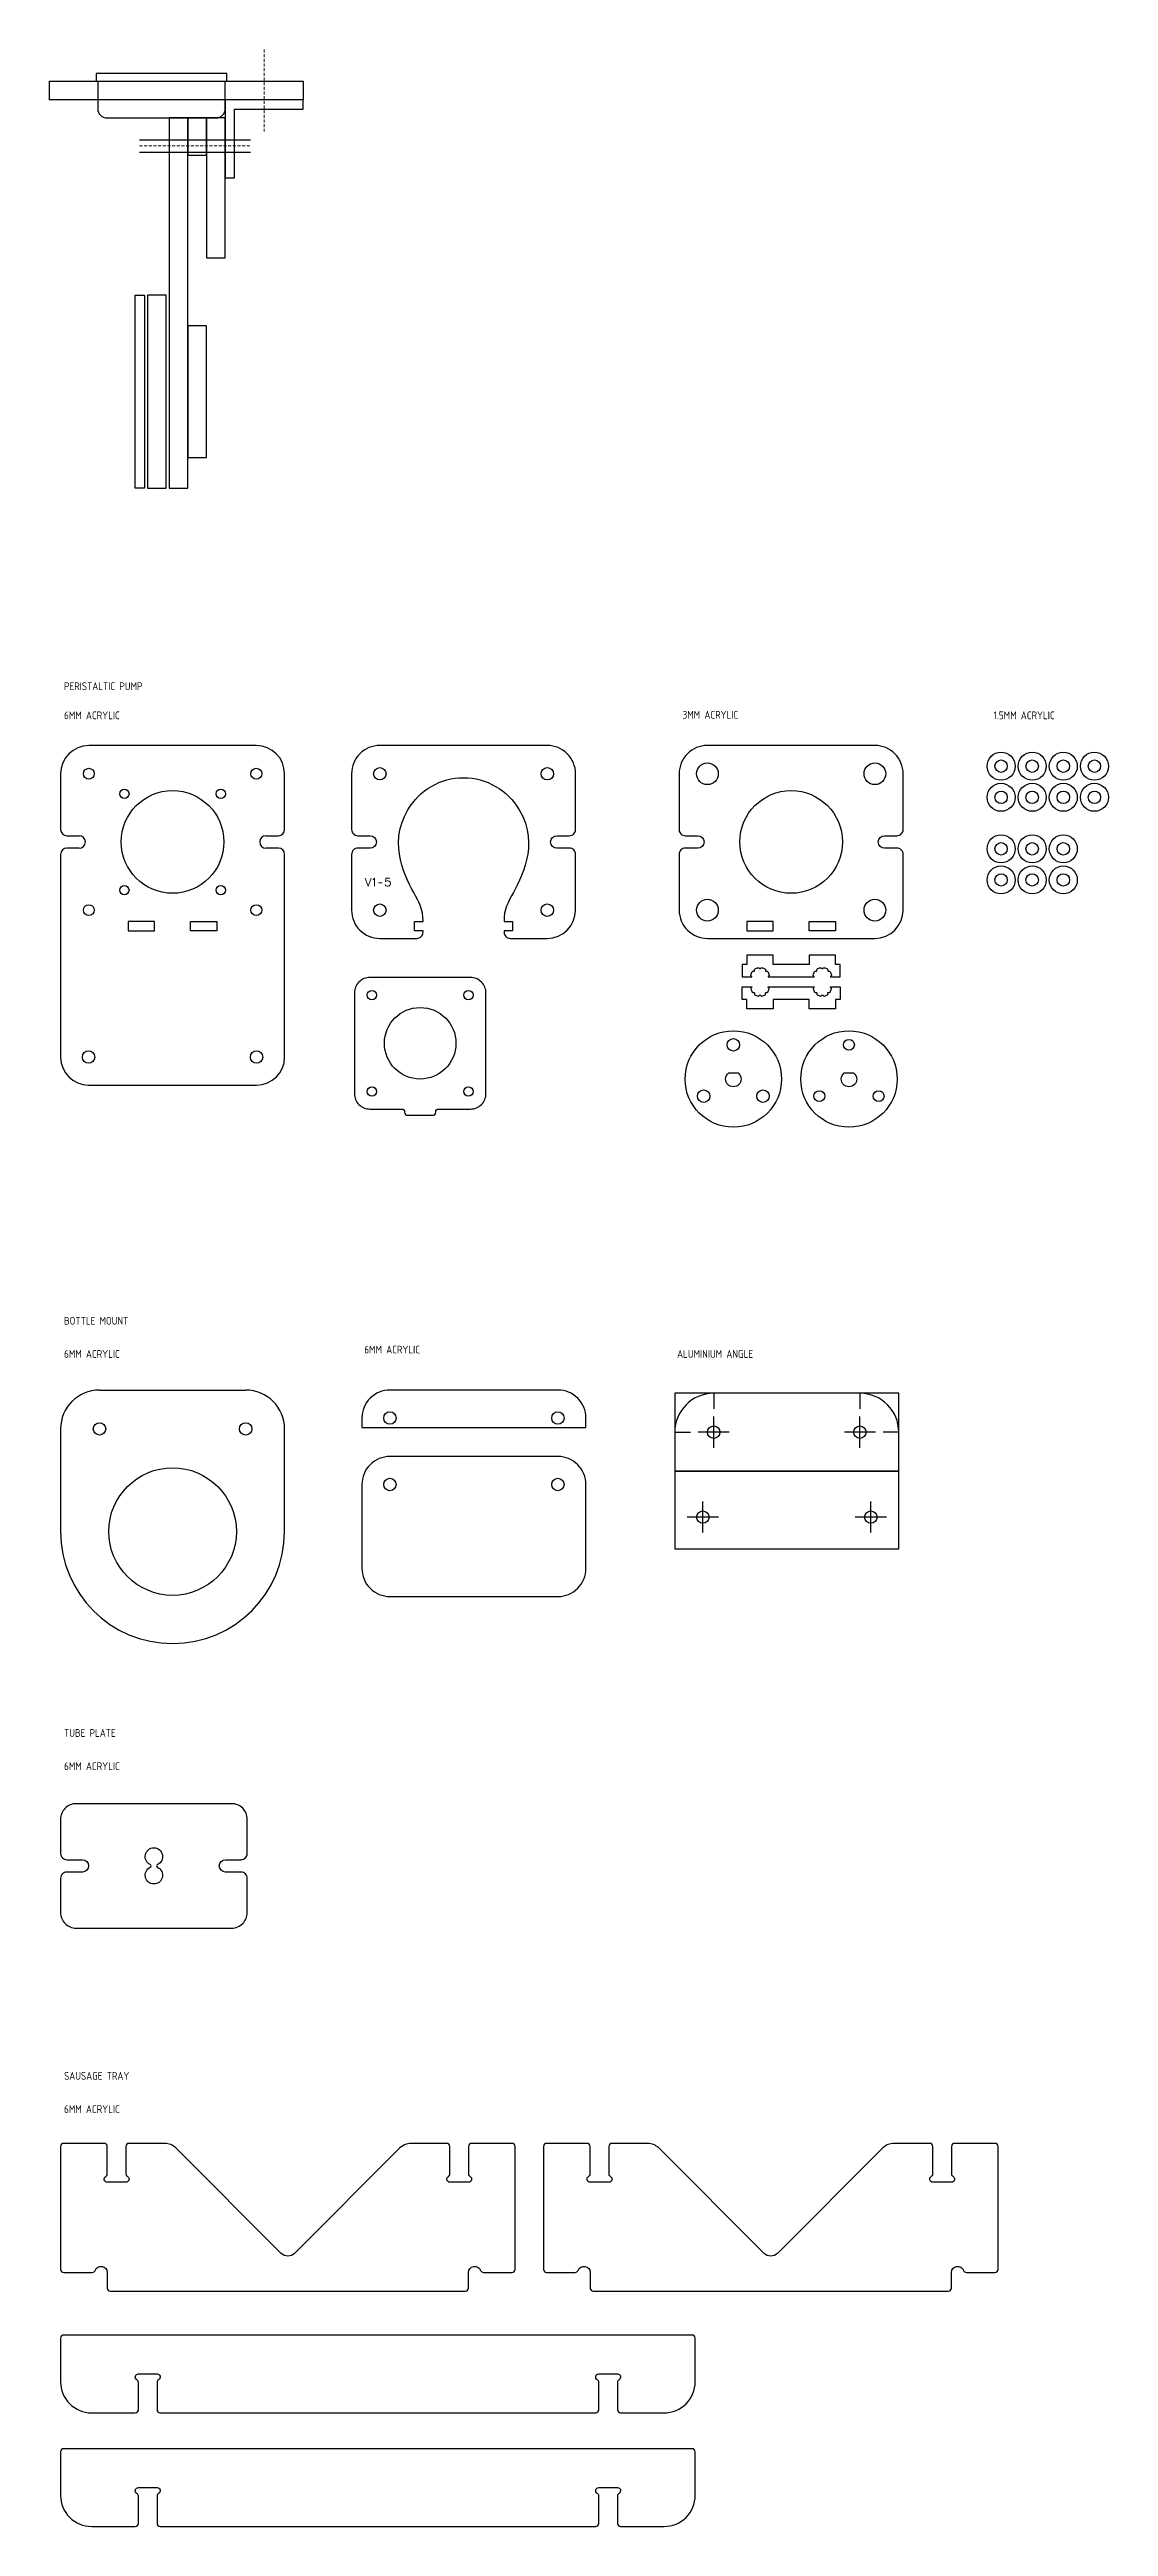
# Model space of a CAD drawing. Header units: millimetres. Extents: x -2 to 339, y 53 to 849.
import ezdxf

# ---------------------------------------------------------------- set-up
doc = ezdxf.new("R2010")
doc.units = ezdxf.units.MM
doc.header["$LTSCALE"] = 2
doc.linetypes.add('DASHED', pattern=[0.75, 0.5, -0.25])
doc.layers.add('Line Thin Dotted', color=1, linetype='DASHED', lineweight=9)
doc.styles.add('Tech 2.5', font='dim.shx', dxfattribs={"height": 2.5})

msp = doc.modelspace()

# ---------------------------------------------------------------- linework, layer by layer
for p, q in [((27.39, 820.1), (63.08, 820.1)), ((27.39, 816.1), (63.08, 816.1)), ((64.94, 625.36), (11.1, 625.36)), ((2.02, 616.28), (2.02, 598.36)), ((74.02, 598.36), (74.02, 616.28)), ((2.02, 590.36), (2.02, 525.21)), ((4.02, 596.36), (8.02, 596.36)), ((8.02, 592.36), (4.02, 592.36)), ((68.02, 596.36), (72.02, 596.36)), ((72.02, 592.36), (68.02, 592.36)), ((74.02, 525.21), (74.02, 590.36)), ((74.02, 525.21), (74.02, 525.21)), ((11.02, 516.21), (65.02, 516.21)), ((123.61, 508.49), (133.76, 508.49)), ((14.52, 418.17), (61.52, 418.17)), ((211.95, 417.12), (211.95, 412.12)), ((258.95, 417.12), (258.95, 412.12)), ((211.95, 399.62), (211.95, 409.62)), ((258.95, 399.62), (258.95, 409.62)), ((2.02, 405.67), (2.02, 372.67)), ((74.02, 372.67), (74.02, 405.67)), ((199.45, 404.62), (204.45, 404.62)), ((216.95, 404.62), (206.95, 404.62)), ((263.95, 404.62), (253.95, 404.62)), ((271.45, 404.62), (266.45, 404.62)), ((199.45, 392.12), (199.45, 377.32)), ((208.45, 372.32), (208.45, 382.32)), ((262.45, 372.32), (262.45, 382.32)), ((213.45, 377.32), (203.45, 377.32)), ((267.45, 377.32), (257.45, 377.32))]:
    msp.add_line(p, q)
for points in [[(79.97, 832.9), (-1.53, 832.9), (-1.53, 838.9), (79.97, 838.9)], [(79.97, 832.9), (54.97, 832.9), (54.97, 807.9), (57.97, 807.9), (57.97, 829.9), (79.97, 829.9)], [(36.97, 708.1), (42.97, 708.1), (42.97, 827.1), (36.97, 827.1)], [(42.97, 815.1), (48.97, 815.1), (48.97, 827.1), (42.97, 827.1)], [(48.97, 782.1), (54.97, 782.1), (54.97, 827.1), (48.97, 827.1)], [(25.97, 770.1), (28.97, 770.1), (28.97, 708.1), (25.97, 708.1)], [(29.97, 708.1), (35.97, 708.1), (35.97, 770.1), (29.97, 770.1)], [(42.97, 717.95), (48.97, 717.95), (48.97, 760.25), (42.97, 760.25)], [(32.26, 568.83), (23.75, 568.83), (23.75, 565.83), (32.26, 565.83)], [(43.78, 568.83), (52.29, 568.83), (52.29, 565.83), (43.78, 565.83)], [(231.1, 568.83), (222.58, 568.83), (222.58, 565.83), (231.1, 565.83)], [(242.61, 568.83), (251.12, 568.83), (251.12, 565.83), (242.61, 565.83)], [(271.45, 392.12), (271.45, 417.12), (199.45, 417.12), (199.45, 392.12)], [(271.45, 367.12), (271.45, 392.12), (199.45, 392.12), (199.45, 367.12)]]:
    msp.add_lwpolyline(points, close=True)
for points in [[(54.97, 838.9), (55.47, 838.9), (55.47, 841.4), (13.47, 841.4), (13.47, 838.9), (13.97, 838.9), (13.97, 830.1, 0.414214), (16.97, 827.1), (51.97, 827.1, 0.414214), (54.97, 830.1)], [(158.47, 625.36), (104.63, 625.36, 0.414214), (95.55, 616.28), (95.55, 598.36, 0.414214), (97.55, 596.36), (101.55, 596.36, -1), (101.55, 592.36), (97.55, 592.36, 0.414214), (95.55, 590.36), (95.55, 572.44, 0.414224), (104.63, 563.36), (116.54, 563.36, 0.414214), (118.54, 565.36), (118.54, 565.83), (115.78, 565.83), (115.78, 568.83), (118.54, 568.83), (118.5, 570.19), (118.34, 571.44), (118.07, 572.61), (117.7, 573.73), (117.25, 574.82), (116.73, 575.9), (116.15, 577.01), (115.53, 578.16), (114.87, 579.38), (114.19, 580.7), (113.52, 582.11), (112.87, 583.61), (112.26, 585.19), (111.72, 586.85), (111.27, 588.59), (110.92, 590.4), (110.71, 592.29), (110.65, 594.23), (110.77, 596.24), (111.11, 598.29), (111.68, 600.39), (112.52, 602.52), (113.67, 604.68, -0.57735), (149.43, 604.68), (150.57, 602.52), (151.42, 600.39), (151.99, 598.29), (152.33, 596.24), (152.45, 594.23), (152.39, 592.29), (152.17, 590.4), (151.83, 588.59), (151.37, 586.85), (150.83, 585.19), (150.23, 583.61), (149.58, 582.11), (148.9, 580.7), (148.23, 579.38), (147.57, 578.16), (146.95, 577.01), (146.37, 575.9), (145.85, 574.82), (145.4, 573.73), (145.03, 572.61), (144.76, 571.44), (144.6, 570.19), (144.56, 568.83), (147.32, 568.83), (147.32, 565.83), (144.56, 565.83), (144.56, 565.36, 0.414214), (146.56, 563.36), (158.47, 563.36, 0.414204), (167.55, 572.44), (167.55, 590.36, 0.414214), (165.55, 592.36), (161.55, 592.36, -1), (161.55, 596.36), (165.55, 596.36, 0.414214), (167.55, 598.36), (167.55, 616.28, 0.414214)], [(272.85, 616.28, 0.414214), (263.77, 625.36), (209.93, 625.36, 0.414214), (200.85, 616.28), (200.85, 598.36, 0.414214), (202.85, 596.36), (206.85, 596.36, -1), (206.85, 592.36), (202.85, 592.36, 0.414214), (200.85, 590.36), (200.85, 572.44, 0.414224), (209.93, 563.36), (263.77, 563.36, 0.414204), (272.85, 572.44), (272.85, 590.36, 0.414214), (270.85, 592.36), (266.85, 592.36, -1), (266.85, 596.36), (270.85, 596.36, 0.414214), (272.85, 598.36)], [(106.63, 616.28, -1), (102.63, 616.28, -1)], [(160.47, 616.28, -1), (156.47, 616.28, -1)], [(106.63, 572.44, -1), (102.63, 572.44, -1)], [(160.47, 572.44, -1), (156.47, 572.44, -1)], [(231.1, 558), (222.58, 558), (222.58, 555), (221.08, 555), (221.08, 551), (224.23, 551, 0.198912), (224.16, 551.18), (223.97, 551.37, -0.251653), (223.9, 551.6, -0.096276), (224.34, 552.66, -0.251653), (224.54, 552.77), (224.82, 552.77, 0.414214), (225.07, 553.02), (225.07, 553.29, -0.251653), (225.18, 553.5, -0.096276), (226.24, 553.94, -0.251653), (226.47, 553.87), (226.66, 553.68, 0.414214), (227.01, 553.68), (227.21, 553.87, -0.251653), (227.44, 553.94, -0.096276), (228.49, 553.5, -0.251653), (228.61, 553.29), (228.61, 553.02, 0.414214), (228.86, 552.77), (229.13, 552.77, -0.251653), (229.34, 552.66, -0.096276), (229.78, 551.6, -0.251653), (229.71, 551.37), (229.51, 551.18, 0.198912), (229.44, 551), (244.26, 551, 0.198912), (244.19, 551.18), (243.99, 551.37, -0.251653), (243.93, 551.6, -0.096276), (244.36, 552.66, -0.251653), (244.57, 552.77), (244.85, 552.77, 0.414214), (245.1, 553.02), (245.1, 553.29, -0.251653), (245.21, 553.5, -0.096276), (246.27, 553.94, -0.251653), (246.49, 553.87), (246.69, 553.68, 0.414214), (247.04, 553.68), (247.24, 553.87, -0.251653), (247.46, 553.94, -0.096276), (248.52, 553.5, -0.251653), (248.63, 553.29), (248.63, 553.02, 0.414214), (248.88, 552.77), (249.16, 552.77, -0.251653), (249.37, 552.66, -0.096276), (249.8, 551.6, -0.251653), (249.74, 551.37), (249.54, 551.18, 0.198912), (249.47, 551), (252.62, 551), (252.62, 555), (251.12, 555), (251.12, 558), (242.61, 558), (242.61, 555), (231.1, 555)], [(138.76, 545.79, 0.414214), (133.76, 550.79), (101.46, 550.79, 0.414214), (96.46, 545.79), (96.46, 513.49, 0.414214), (101.46, 508.49), (111.61, 508.49, -0.414214), (112.61, 507.49, 0.414214), (113.61, 506.49), (121.61, 506.49, 0.414214), (122.61, 507.49, -0.414214), (123.61, 508.49), (133.76, 508.49, 0.414214), (138.76, 513.49)], [(231.1, 540.76), (222.58, 540.76), (222.58, 543.76), (221.08, 543.76), (221.08, 547.76), (224.23, 547.76, -0.198912), (224.16, 547.58), (223.97, 547.39, 0.251653), (223.9, 547.16, 0.096276), (224.34, 546.11, 0.251653), (224.54, 545.99), (224.82, 545.99, -0.414214), (225.07, 545.74), (225.07, 545.47, 0.251653), (225.18, 545.26, 0.096276), (226.24, 544.82, 0.251653), (226.47, 544.89), (226.66, 545.08, -0.414214), (227.01, 545.08), (227.21, 544.89, 0.251653), (227.44, 544.82, 0.096276), (228.49, 545.26, 0.251653), (228.61, 545.47), (228.61, 545.74, -0.414214), (228.86, 545.99), (229.13, 545.99, 0.251653), (229.34, 546.11, 0.096276), (229.78, 547.16, 0.251653), (229.71, 547.39), (229.51, 547.58, -0.198912), (229.44, 547.76), (244.26, 547.76, -0.198912), (244.19, 547.58), (243.99, 547.39, 0.251653), (243.93, 547.16, 0.096276), (244.36, 546.11, 0.251653), (244.57, 545.99), (244.85, 545.99, -0.414214), (245.1, 545.74), (245.1, 545.47, 0.251653), (245.21, 545.26, 0.096276), (246.27, 544.82, 0.251653), (246.49, 544.89), (246.69, 545.08, -0.414214), (247.04, 545.08), (247.24, 544.89, 0.251653), (247.46, 544.82, 0.096276), (248.52, 545.26, 0.251653), (248.63, 545.47), (248.63, 545.74, -0.414214), (248.88, 545.99), (249.16, 545.99, 0.251653), (249.37, 546.11, 0.096276), (249.8, 547.16, 0.251653), (249.74, 547.39), (249.54, 547.58, -0.198912), (249.47, 547.76), (252.62, 547.76), (252.62, 543.76), (251.12, 543.76), (251.12, 540.76), (242.61, 540.76), (242.61, 543.76), (231.1, 543.76)], [(215.77, 518.15, -0.236068), (216.77, 520.15), (219.77, 520.15, -0.236068), (220.77, 518.15, -1)], [(252.94, 518.15, -0.236068), (253.94, 520.15), (256.94, 520.15, -0.236068), (257.94, 518.15, -1)], [(98.88, 409.17), (98.88, 406.17), (170.88, 406.17), (170.88, 409.17, 0.414214), (161.88, 418.17), (107.88, 418.17, 0.414214)], [(109.88, 409.17, -1), (105.88, 409.17, -1)], [(163.88, 409.17, -1), (159.88, 409.17, -1)], [(107.88, 351.8), (161.88, 351.8, 0.414214), (170.88, 360.8), (170.88, 387.8, 0.414214), (161.88, 396.8), (107.88, 396.8, 0.414214), (98.88, 387.8), (98.88, 360.8, 0.414214)], [(105.88, 387.8, -1), (109.88, 387.8, -1)], [(159.88, 387.8, -1), (163.88, 387.8, -1)], [(62.02, 280.19, 0.414214), (57.02, 285.19), (7.02, 285.19, 0.414214), (2.02, 280.19), (2.02, 269.19, 0.414214), (4.02, 267.19), (9.02, 267.19, -1), (9.02, 263.19), (4.02, 263.19, 0.414214), (2.02, 261.19), (2.02, 250.19, 0.414214), (7.02, 245.19), (57.02, 245.19, 0.414214), (62.02, 250.19), (62.02, 261.19, 0.414214), (60.02, 263.19), (55.02, 263.19, -1), (55.02, 267.19), (60.02, 267.19, 0.414214), (62.02, 269.19)], [(33.19, 265.65, 0.641742), (33.19, 264.74, -4.582576), (30.85, 264.74, 0.641742), (30.85, 265.65, -4.582576)], [(39.05, 174.52, 0.198912), (35.52, 175.99), (24.02, 175.99, 0.414214), (23.02, 174.99), (23.02, 166.22, 0.267949), (23.52, 165.35, -0.767327), (23.02, 163.49), (17.02, 163.49, -0.767327), (16.52, 165.35, 0.267949), (17.02, 166.22), (17.02, 174.99, 0.414214), (16.02, 175.99), (3.02, 175.99, 0.414214), (2.02, 174.99), (2.02, 135.49, 0.414214), (3.02, 134.49), (12.19, 134.49, 0.317837), (13.13, 135.16, -0.843039), (17.02, 134.49), (17.02, 129.49, 0.414214), (18.02, 128.49), (132.16, 128.49, 0.414214), (133.16, 129.49), (133.16, 134.49, -0.843039), (137.04, 135.16, 0.317837), (137.98, 134.49), (147.16, 134.49, 0.414214), (148.16, 135.49), (148.16, 174.99, 0.414214), (147.16, 175.99), (134.16, 175.99, 0.414214), (133.16, 174.99), (133.16, 166.22, 0.267949), (133.66, 165.35, -0.767327), (133.16, 163.49), (127.16, 163.49, -0.767327), (126.66, 165.35, 0.267949), (127.16, 166.22), (127.16, 174.99, 0.414214), (126.16, 175.99), (114.66, 175.99, 0.198912), (111.12, 174.52), (77.21, 140.61, -0.414214), (72.97, 140.61)], [(194.27, 174.52, 0.198912), (190.74, 175.99), (179.24, 175.99, 0.414214), (178.24, 174.99), (178.24, 166.22, 0.267949), (178.74, 165.35, -0.767327), (178.24, 163.49), (172.24, 163.49, -0.767327), (171.74, 165.35, 0.267949), (172.24, 166.22), (172.24, 174.99, 0.414214), (171.24, 175.99), (158.24, 175.99, 0.414214), (157.24, 174.99), (157.24, 135.49, 0.414214), (158.24, 134.49), (167.41, 134.49, 0.317837), (168.35, 135.16, -0.843039), (172.24, 134.49), (172.24, 129.49, 0.414214), (173.24, 128.49), (287.37, 128.49, 0.414214), (288.37, 129.49), (288.37, 134.49, -0.843039), (292.26, 135.16, 0.317837), (293.2, 134.49), (302.37, 134.49, 0.414214), (303.37, 135.49), (303.37, 174.99, 0.414214), (302.37, 175.99), (289.38, 175.99, 0.414214), (288.38, 174.99), (288.38, 166.22, 0.267949), (288.88, 165.35, -0.767327), (288.38, 163.49), (282.38, 163.49, -0.767327), (281.88, 165.35, 0.267949), (282.38, 166.22), (282.38, 174.99, 0.414214), (281.38, 175.99), (269.88, 175.99, 0.198912), (266.34, 174.52), (232.43, 140.61, -0.414214), (228.19, 140.61)], [(174.02, 89.37, 0.414214), (175.02, 90.37), (175.02, 99.14, 0.267949), (174.52, 100.01, -0.767327), (175.02, 101.87), (181.02, 101.87, -0.767327), (181.52, 100.01, 0.267949), (181.02, 99.14), (181.02, 90.37, 0.414214), (182.02, 89.37), (196.02, 89.37, 0.414214), (206.02, 99.37), (206.02, 113.37, 0.414214), (205.02, 114.37), (3.02, 114.37, 0.414214), (2.02, 113.37), (2.02, 99.37, 0.414214), (12.02, 89.37), (26.02, 89.37, 0.414214), (27.02, 90.37), (27.02, 99.14, 0.267949), (26.52, 100.01, -0.767327), (27.02, 101.87), (33.02, 101.87, -0.767327), (33.52, 100.01, 0.267949), (33.02, 99.14), (33.02, 90.37, 0.414214), (34.02, 89.37)], [(174.02, 52.84, 0.414214), (175.02, 53.84), (175.02, 62.61, 0.267949), (174.52, 63.48, -0.767327), (175.02, 65.34), (181.02, 65.34, -0.767327), (181.52, 63.48, 0.267949), (181.02, 62.61), (181.02, 53.84, 0.414214), (182.02, 52.84), (196.02, 52.84, 0.414214), (206.02, 62.84), (206.02, 76.84, 0.414214), (205.02, 77.84), (3.02, 77.84, 0.414214), (2.02, 76.84), (2.02, 62.84, 0.414214), (12.02, 52.84), (26.02, 52.84, 0.414214), (27.02, 53.84), (27.02, 62.61, 0.267949), (26.52, 63.48, -0.767327), (27.02, 65.34), (33.02, 65.34, -0.767327), (33.52, 63.48, 0.267949), (33.02, 62.61), (33.02, 53.84, 0.414214), (34.02, 52.84)]]:
    msp.add_lwpolyline(points, format="xyb", close=True)
at = {"color": 139, "lineweight": 0}
for points in [[(99.96, 582.67), (100.91, 580.17), (101.86, 582.67)], [(102.34, 582.19), (102.57, 582.31), (102.93, 582.67), (102.93, 580.17)], [(107.81, 582.67), (106.62, 582.67), (106.5, 581.6), (106.62, 581.72), (106.98, 581.83), (107.33, 581.83), (107.69, 581.72), (107.93, 581.48), (108.05, 581.12), (108.05, 580.88), (107.93, 580.53), (107.69, 580.29), (107.33, 580.17), (106.98, 580.17), (106.62, 580.29), (106.5, 580.41), (106.38, 580.64)], [(104.24, 581.24), (105.43, 581.24)]]:
    msp.add_lwpolyline(points, dxfattribs=at)
for centre, radius in [((304.34, 618.71), 4.5), ((314.34, 618.71), 4.5), ((324.34, 618.71), 4.5), ((334.34, 618.71), 4.5), ((11.1, 616.28), 1.75), ((64.94, 616.28), 1.75), ((209.93, 616.28), 3.5), ((263.77, 616.28), 3.5), ((304.34, 608.71), 4.5), ((304.34, 618.71), 2), ((314.34, 608.71), 4.5), ((314.34, 618.71), 2), ((324.34, 608.71), 4.5), ((324.34, 618.71), 2), ((334.34, 608.71), 4.5), ((334.34, 618.71), 2), ((22.52, 609.86), 1.5), ((38.02, 594.36), 16.5), ((53.52, 609.86), 1.5), ((236.85, 594.36), 16.5), ((304.34, 608.71), 2), ((314.34, 608.71), 2), ((324.34, 608.71), 2), ((334.34, 608.71), 2), ((304.34, 592.15), 4.5), ((304.34, 592.15), 2), ((314.34, 592.15), 4.5), ((314.34, 592.15), 2), ((324.34, 592.15), 4.5), ((324.34, 592.15), 2), ((304.34, 582.15), 4.5), ((304.34, 582.15), 2), ((314.34, 582.15), 4.5), ((314.34, 582.15), 2), ((324.34, 582.15), 4.5), ((324.34, 582.15), 2), ((11.1, 572.44), 1.75), ((22.52, 578.86), 1.5), ((53.52, 578.86), 1.5), ((64.94, 572.44), 1.75), ((209.93, 572.44), 3.5), ((263.77, 572.44), 3.5), ((102.11, 545.14), 1.5), ((133.11, 545.14), 1.5), ((117.61, 529.64), 11.5), ((218.27, 518.15), 15.5), ((255.44, 518.15), 15.5), ((11.02, 525.21), 2), ((65.02, 525.21), 2), ((218.27, 529.15), 2), ((255.44, 529.15), 1.75), ((102.11, 514.14), 1.5), ((133.11, 514.14), 1.5), ((208.74, 512.65), 2), ((227.79, 512.65), 2), ((245.91, 512.65), 1.75), ((264.96, 512.65), 1.75), ((14.52, 405.67), 2), ((61.52, 405.67), 2), ((211.95, 404.62), 2), ((258.95, 404.62), 2), ((38.02, 372.67), 20.5), ((208.45, 377.32), 2), ((262.45, 377.32), 2)]:
    msp.add_circle(centre, radius)
for centre, radius, start, end in [((11.1, 616.28), 9.08, 90, 180), ((64.94, 616.28), 9.08, 0, 90), ((4.02, 598.36), 2, 180, 270), ((72.02, 598.36), 2, 270, 0), ((4.02, 590.36), 2, 90, 180), ((8.02, 594.36), 2, 270, 90), ((68.02, 594.36), 2, 90, 270), ((72.02, 590.36), 2, 0, 90), ((11.02, 525.21), 9, 180, 270), ((65.02, 525.21), 9, 270, 0), ((14.52, 405.67), 12.5, 90, 180), ((61.52, 405.67), 12.5, 0, 90), ((211.95, 404.62), 12.5, 90, 180), ((258.95, 404.62), 12.5, 0, 90), ((38.02, 372.67), 36, 180, 0)]:
    msp.add_arc(centre, radius, start, end)
at = {"layer": 'Line Thin Dotted'}
for p, q in [((67.47, 849.09), (67.47, 822.7)), ((27.39, 818.1), (63.08, 818.1))]:
    msp.add_line(p, q, dxfattribs=at)

# ---------------------------------------------------------------- texts
at = {"style": 'Tech 2.5'}
for s, p in [('PERISTALTIC PUMP', (3.13, 643.17)), ('6MM ACRYLIC', (3.13, 633.81)), ('3MM ACRYLIC', (201.96, 633.99)), ('1.5MM ACRYLIC', (301.92, 633.81)), ('BOTTLE MOUNT', (3.13, 439.18)), ('6MM ACRYLIC', (3.13, 428.51)), ('6MM ACRYLIC', (99.63, 429.92)), ('ALUMINIUM ANGLE', (200.19, 428.51)), ('TUBE PLATE', (3.13, 306.67)), ('6MM ACRYLIC', (3.13, 295.99)), ('SAUSAGE TRAY', (3.13, 196.44)), ('6MM ACRYLIC', (3.13, 185.76))]:
    msp.add_text(s, height=2.5, dxfattribs=at).set_placement(p)

doc.saveas('drawing.dxf')
